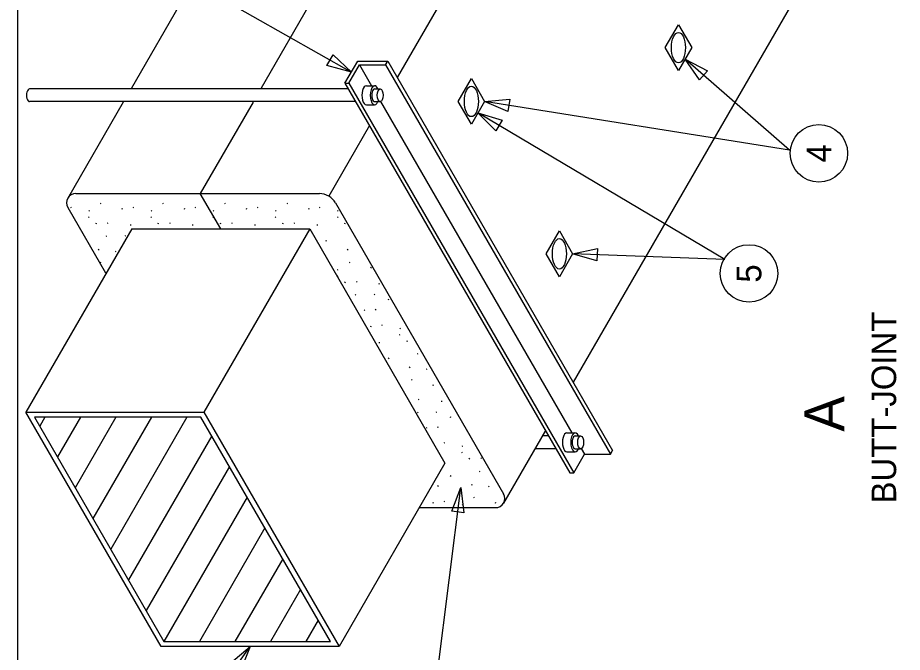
# Model space of a CAD drawing. Extents: x 10043 to 10176, y 9935 to 10141.
# Drawn here: x 10063.22 to 10087.2, y 9994.13 to 10011.34 of the extents above; entities that cross this region are included whole.
import ezdxf

# ---------------------------------------------------------------- set-up
doc = ezdxf.new("R2010")
doc.units = 0
for name, color, linetype in [('G-ANNO-SYMB', 7, 'Continuous'), ('G-DETL-GRID', 7, 'Continuous'), ('G-DETL-LINE', 7, 'Continuous'), ('G-DETL-TEXT', 7, 'Continuous')]:
    doc.layers.add(name, color=color, linetype=linetype)

msp = doc.modelspace()

# ---------------------------------------------------------------- linework, layer by layer
at = {"layer": 'G-ANNO-SYMB'}
for centre in [(10084.939, 10007.659), (10083.047, 10004.401)]:
    msp.add_circle(centre, 0.779, dxfattribs=at)
at = {"layer": 'G-DETL-GRID'}
msp.add_lwpolyline([(10063.221, 9977.047), (10063.221, 10026.189), (10108.721, 10026.189), (10108.721, 9977.047)], close=True, dxfattribs=at)
at = {"layer": 'G-DETL-LINE'}
for p, q in [((10081.619, 10023.762), (10073.509, 10009.715)), ((10081.619, 10023.762), (10073.509, 10009.715)), ((10073.488, 10015.774), (10069.822, 10009.425)), ((10073.488, 10015.774), (10069.822, 10009.425)), ((10069.649, 10015.222), (10066.302, 10009.425)), ((10069.649, 10015.222), (10066.302, 10009.425)), ((10086.286, 10015.314), (10078.281, 10001.45)), ((10086.286, 10015.314), (10078.281, 10001.45)), ((10072.093, 10009.557), (10072.442, 10010.161)), ((10072.093, 10009.557), (10072.442, 10010.161)), ((10072.442, 10010.161), (10073.252, 10010.161)), ((10072.442, 10010.161), (10073.252, 10010.161)), ((10073.192, 10010.057), (10073.252, 10010.161)), ((10073.192, 10010.057), (10073.252, 10010.161)), ((10073.252, 10010.161), (10079.349, 9999.601)), ((10073.252, 10010.161), (10079.349, 9999.601)), ((10072.197, 10009.557), (10072.486, 10010.057)), ((10072.197, 10009.557), (10072.486, 10010.057)), ((10072.486, 10010.057), (10073.192, 10010.057)), ((10072.486, 10010.057), (10072.812, 10009.492)), ((10072.486, 10010.057), (10073.192, 10010.057)), ((10072.486, 10010.057), (10072.812, 10009.492)), ((10073.192, 10010.057), (10079.289, 9999.497)), ((10073.192, 10010.057), (10079.289, 9999.497)), ((10072.18, 10009.406), (10063.542, 10009.406)), ((10072.18, 10009.406), (10063.542, 10009.406)), ((10072.093, 10009.557), (10078.19, 9998.997)), ((10072.093, 10009.557), (10072.197, 10009.557)), ((10072.093, 10009.557), (10078.19, 9998.997)), ((10072.093, 10009.557), (10072.197, 10009.557)), ((10072.197, 10009.557), (10078.294, 9998.997)), ((10072.197, 10009.557), (10078.294, 9998.997)), ((10072.673, 10009.492), (10072.898, 10009.492)), ((10072.673, 10009.492), (10072.898, 10009.492)), ((10072.898, 10009.406), (10073.048, 10009.406)), ((10072.898, 10009.406), (10073.048, 10009.406)), ((10072.379, 10009.061), (10063.542, 10009.061)), ((10072.379, 10009.061), (10063.542, 10009.061)), ((10066.081, 10009.042), (10064.57, 10006.425)), ((10066.081, 10009.042), (10064.57, 10006.425)), ((10069.601, 10009.042), (10068.171, 10006.565)), ((10069.601, 10009.042), (10068.171, 10006.565)), ((10072.673, 10008.974), (10072.898, 10008.974)), ((10072.673, 10008.974), (10072.898, 10008.974)), ((10072.898, 10009.061), (10073.048, 10009.061)), ((10072.898, 10009.061), (10073.048, 10009.061)), ((10073.06, 10009.063), (10078.246, 10000.079)), ((10073.06, 10009.063), (10078.246, 10000.079)), ((10072.755, 10008.41), (10071.652, 10006.498)), ((10072.755, 10008.41), (10071.652, 10006.498)), ((10064.796, 10006.565), (10071.402, 10006.565)), ((10064.796, 10006.565), (10071.402, 10006.565)), ((10068.724, 10005.606), (10068.171, 10006.565)), ((10068.724, 10005.606), (10068.171, 10006.565)), ((10065.468, 10006.293), (10065.486, 10006.305)), ((10065.468, 10006.293), (10065.486, 10006.305)), ((10067.154, 10006.293), (10067.172, 10006.305)), ((10067.154, 10006.293), (10067.172, 10006.305)), ((10068.84, 10006.293), (10068.858, 10006.305)), ((10068.84, 10006.293), (10068.858, 10006.305)), ((10070.526, 10006.293), (10070.544, 10006.305)), ((10070.526, 10006.293), (10070.544, 10006.305)), ((10071.835, 10006.315), (10076.39, 9998.425)), ((10071.835, 10006.315), (10076.39, 9998.425)), ((10064.579, 10006.19), (10065.602, 10004.418)), ((10064.579, 10006.19), (10065.602, 10004.418)), ((10064.662, 10006.186), (10064.68, 10006.198)), ((10064.662, 10006.186), (10064.68, 10006.198)), ((10065.148, 10006.092), (10065.166, 10006.104)), ((10065.148, 10006.092), (10065.166, 10006.104)), ((10066.071, 10006.143), (10066.044, 10006.155)), ((10066.071, 10006.143), (10066.044, 10006.155)), ((10066.349, 10006.186), (10066.367, 10006.198)), ((10066.349, 10006.186), (10066.367, 10006.198)), ((10066.835, 10006.092), (10066.853, 10006.104)), ((10066.835, 10006.092), (10066.853, 10006.104)), ((10067.757, 10006.143), (10067.73, 10006.155)), ((10067.757, 10006.143), (10067.73, 10006.155)), ((10068.035, 10006.186), (10068.053, 10006.198)), ((10068.035, 10006.186), (10068.053, 10006.198)), ((10068.521, 10006.092), (10068.539, 10006.104)), ((10068.521, 10006.092), (10068.539, 10006.104)), ((10069.443, 10006.143), (10069.417, 10006.155)), ((10069.443, 10006.143), (10069.417, 10006.155)), ((10069.721, 10006.186), (10069.739, 10006.198)), ((10069.721, 10006.186), (10069.739, 10006.198)), ((10070.207, 10006.092), (10070.225, 10006.104)), ((10070.207, 10006.092), (10070.225, 10006.104)), ((10071.13, 10006.143), (10071.103, 10006.155)), ((10071.13, 10006.143), (10071.103, 10006.155)), ((10071.407, 10006.186), (10071.425, 10006.198)), ((10071.407, 10006.186), (10071.425, 10006.198)), ((10071.894, 10006.092), (10071.911, 10006.104)), ((10071.894, 10006.092), (10071.911, 10006.104)), ((10065.141, 10005.921), (10065.159, 10005.933)), ((10065.141, 10005.921), (10065.159, 10005.933)), ((10065.657, 10005.763), (10065.675, 10005.775)), ((10065.657, 10005.763), (10065.675, 10005.775)), ((10066.828, 10005.921), (10066.846, 10005.933)), ((10066.828, 10005.921), (10066.846, 10005.933)), ((10067.343, 10005.763), (10067.361, 10005.775)), ((10067.343, 10005.763), (10067.361, 10005.775)), ((10068.514, 10005.921), (10068.532, 10005.933)), ((10068.514, 10005.921), (10068.532, 10005.933)), ((10069.029, 10005.763), (10069.047, 10005.775)), ((10069.029, 10005.763), (10069.047, 10005.775)), ((10070.2, 10005.921), (10070.218, 10005.933)), ((10070.2, 10005.921), (10070.218, 10005.933)), ((10070.716, 10005.763), (10070.734, 10005.775)), ((10070.716, 10005.763), (10070.734, 10005.775)), ((10071.887, 10005.921), (10071.905, 10005.933)), ((10071.887, 10005.921), (10071.905, 10005.933)), ((10066.311, 10005.606), (10063.442, 10000.638)), ((10066.311, 10005.606), (10063.442, 10000.638)), ((10065.364, 10005.744), (10065.337, 10005.756)), ((10065.364, 10005.744), (10065.337, 10005.756)), ((10066.269, 10005.716), (10066.296, 10005.719)), ((10066.269, 10005.716), (10066.296, 10005.719)), ((10066.311, 10005.606), (10071.137, 10005.606)), ((10066.311, 10005.606), (10071.137, 10005.606)), ((10067.05, 10005.744), (10067.023, 10005.756)), ((10067.05, 10005.744), (10067.023, 10005.756)), ((10067.955, 10005.716), (10067.982, 10005.719)), ((10067.955, 10005.716), (10067.982, 10005.719)), ((10071.137, 10005.606), (10068.268, 10000.638)), ((10071.137, 10005.606), (10068.268, 10000.638)), ((10068.736, 10005.744), (10068.709, 10005.756)), ((10068.736, 10005.744), (10068.709, 10005.756)), ((10069.642, 10005.716), (10069.669, 10005.719)), ((10069.642, 10005.716), (10069.669, 10005.719)), ((10070.423, 10005.744), (10070.396, 10005.756)), ((10070.423, 10005.744), (10070.396, 10005.756)), ((10071.137, 10005.606), (10074.802, 9999.258)), ((10071.137, 10005.606), (10074.802, 9999.258)), ((10071.328, 10005.716), (10071.355, 10005.719)), ((10071.328, 10005.716), (10071.355, 10005.719)), ((10072.109, 10005.744), (10072.082, 10005.756)), ((10072.109, 10005.744), (10072.082, 10005.756)), ((10065.624, 10005.408), (10065.642, 10005.42)), ((10065.624, 10005.408), (10065.642, 10005.42)), ((10066.136, 10005.42), (10066.154, 10005.432)), ((10066.136, 10005.42), (10066.154, 10005.432)), ((10071.6, 10005.277), (10071.573, 10005.289)), ((10071.6, 10005.277), (10071.573, 10005.289)), ((10065.433, 10005.034), (10065.406, 10005.046)), ((10065.433, 10005.034), (10065.406, 10005.046)), ((10072.178, 10005.034), (10072.151, 10005.046)), ((10072.178, 10005.034), (10072.151, 10005.046)), ((10065.87, 10004.994), (10065.888, 10005.006)), ((10065.87, 10004.994), (10065.888, 10005.006)), ((10065.468, 10004.698), (10065.486, 10004.71)), ((10065.468, 10004.698), (10065.486, 10004.71)), ((10072.213, 10004.698), (10072.231, 10004.71)), ((10072.213, 10004.698), (10072.231, 10004.71)), ((10071.887, 10004.327), (10071.905, 10004.339)), ((10071.887, 10004.327), (10071.905, 10004.339)), ((10071.894, 10004.497), (10071.911, 10004.509)), ((10071.894, 10004.497), (10071.911, 10004.509)), ((10072.816, 10004.548), (10072.789, 10004.56)), ((10072.816, 10004.548), (10072.789, 10004.56)), ((10072.109, 10004.15), (10072.082, 10004.162)), ((10072.109, 10004.15), (10072.082, 10004.162)), ((10072.402, 10004.168), (10072.42, 10004.18)), ((10072.402, 10004.168), (10072.42, 10004.18)), ((10073.014, 10004.122), (10073.041, 10004.125)), ((10073.014, 10004.122), (10073.041, 10004.125)), ((10072.37, 10003.814), (10072.388, 10003.826)), ((10072.37, 10003.814), (10072.388, 10003.826)), ((10072.881, 10003.825), (10072.899, 10003.837)), ((10072.881, 10003.825), (10072.899, 10003.837)), ((10073.287, 10003.682), (10073.26, 10003.694)), ((10073.287, 10003.682), (10073.26, 10003.694)), ((10072.615, 10003.4), (10072.633, 10003.412)), ((10072.615, 10003.4), (10072.633, 10003.412)), ((10072.939, 10003.409), (10072.912, 10003.421)), ((10072.939, 10003.409), (10072.912, 10003.421)), ((10072.816, 10002.954), (10072.789, 10002.966)), ((10072.816, 10002.954), (10072.789, 10002.966)), ((10073.094, 10002.998), (10073.112, 10003.009)), ((10073.094, 10002.998), (10073.112, 10003.009)), ((10073.58, 10002.903), (10073.598, 10002.915)), ((10073.58, 10002.903), (10073.598, 10002.915)), ((10073.573, 10002.732), (10073.591, 10002.744)), ((10073.573, 10002.732), (10073.591, 10002.744)), ((10073.014, 10002.528), (10073.041, 10002.531)), ((10073.014, 10002.528), (10073.041, 10002.531)), ((10073.795, 10002.555), (10073.768, 10002.567)), ((10073.795, 10002.555), (10073.768, 10002.567)), ((10074.056, 10002.22), (10074.074, 10002.232)), ((10074.056, 10002.22), (10074.074, 10002.232)), ((10073.287, 10002.088), (10073.26, 10002.1)), ((10073.287, 10002.088), (10073.26, 10002.1)), ((10073.864, 10001.845), (10073.837, 10001.857)), ((10073.864, 10001.845), (10073.837, 10001.857)), ((10074.301, 10001.805), (10074.319, 10001.817)), ((10074.301, 10001.805), (10074.319, 10001.817)), ((10073.899, 10001.51), (10073.917, 10001.522)), ((10073.899, 10001.51), (10073.917, 10001.522)), ((10074.502, 10001.36), (10074.475, 10001.372)), ((10074.502, 10001.36), (10074.475, 10001.372)), ((10074.088, 10000.98), (10074.106, 10000.992)), ((10074.088, 10000.98), (10074.106, 10000.992)), ((10074.701, 10000.933), (10074.728, 10000.936)), ((10074.701, 10000.933), (10074.728, 10000.936)), ((10063.959, 10000.502), (10063.818, 10000.258)), ((10064.921, 10000.502), (10064.299, 9999.424)), ((10065.884, 10000.502), (10064.78, 9998.591)), ((10066.846, 10000.502), (10065.261, 9997.758)), ((10067.808, 10000.502), (10065.743, 9996.924)), ((10074.056, 10000.625), (10074.074, 10000.637)), ((10074.056, 10000.625), (10074.074, 10000.637)), ((10074.567, 10000.637), (10074.585, 10000.649)), ((10074.567, 10000.637), (10074.585, 10000.649)), ((10074.973, 10000.494), (10074.946, 10000.506)), ((10074.973, 10000.494), (10074.946, 10000.506)), ((10074.301, 10000.211), (10074.319, 10000.223)), ((10074.301, 10000.211), (10074.319, 10000.223)), ((10074.625, 10000.221), (10074.598, 10000.233)), ((10074.625, 10000.221), (10074.598, 10000.233)), ((10077.527, 10000.144), (10076.39, 9998.174)), ((10077.527, 10000.144), (10076.39, 9998.174)), ((10078.107, 10000.079), (10078.332, 10000.079)), ((10078.107, 10000.079), (10078.332, 10000.079)), ((10068.48, 10000), (10066.224, 9996.091)), ((10074.78, 9999.809), (10074.798, 9999.821)), ((10074.78, 9999.809), (10074.798, 9999.821)), ((10077.615, 9999.993), (10077.44, 9999.993)), ((10077.615, 9999.993), (10077.44, 9999.993)), ((10078.332, 9999.993), (10078.482, 9999.993)), ((10078.332, 9999.993), (10078.482, 9999.993)), ((10075.259, 9999.544), (10075.277, 9999.556)), ((10075.259, 9999.544), (10075.277, 9999.556)), ((10075.266, 9999.714), (10075.284, 9999.726)), ((10075.266, 9999.714), (10075.284, 9999.726)), ((10077.814, 9999.648), (10077.241, 9999.648)), ((10077.814, 9999.648), (10077.241, 9999.648)), ((10078.107, 9999.562), (10078.332, 9999.562)), ((10078.107, 9999.562), (10078.332, 9999.562)), ((10078.332, 9999.648), (10078.482, 9999.648)), ((10078.332, 9999.648), (10078.482, 9999.648)), ((10078.494, 9999.65), (10078.583, 9999.497)), ((10078.494, 9999.65), (10078.583, 9999.497)), ((10079.289, 9999.497), (10079.349, 9999.601)), ((10079.289, 9999.497), (10079.349, 9999.601)), ((10075.481, 9999.367), (10075.454, 9999.379)), ((10075.481, 9999.367), (10075.454, 9999.379)), ((10075.775, 9999.385), (10075.793, 9999.397)), ((10075.775, 9999.385), (10075.793, 9999.397)), ((10078.294, 9998.997), (10078.583, 9999.497)), ((10078.294, 9998.997), (10078.583, 9999.497)), ((10078.583, 9999.497), (10079.289, 9999.497)), ((10078.583, 9999.497), (10079.289, 9999.497)), ((10068.961, 9999.166), (10066.705, 9995.258)), ((10074.802, 9999.258), (10071.934, 9994.289)), ((10074.802, 9999.258), (10071.934, 9994.289)), ((10074.973, 9998.899), (10074.946, 9998.911)), ((10074.973, 9998.899), (10074.946, 9998.911)), ((10075.742, 9999.031), (10075.76, 9999.043)), ((10075.742, 9999.031), (10075.76, 9999.043)), ((10078.19, 9998.997), (10078.294, 9998.997)), ((10078.19, 9998.997), (10078.294, 9998.997)), ((10078.19, 9998.997), (10078.294, 9998.997)), ((10078.19, 9998.997), (10078.294, 9998.997)), ((10074.625, 9998.626), (10074.598, 9998.638)), ((10074.625, 9998.626), (10074.598, 9998.638)), ((10075.55, 9998.656), (10075.523, 9998.668)), ((10075.55, 9998.656), (10075.523, 9998.668)), ((10075.987, 9998.617), (10076.005, 9998.629)), ((10075.987, 9998.617), (10076.005, 9998.629)), ((10069.442, 9998.333), (10067.186, 9994.424)), ((10075.585, 9998.321), (10075.603, 9998.333)), ((10075.585, 9998.321), (10075.603, 9998.333)), ((10074.502, 9998.171), (10074.475, 9998.183)), ((10074.502, 9998.171), (10074.475, 9998.183)), ((10074.78, 9998.215), (10074.798, 9998.226)), ((10074.78, 9998.215), (10074.798, 9998.226)), ((10075.266, 9998.12), (10075.284, 9998.132)), ((10075.266, 9998.12), (10075.284, 9998.132)), ((10076.189, 9998.171), (10076.162, 9998.183)), ((10076.189, 9998.171), (10076.162, 9998.183)), ((10074.105, 9998.05), (10076.174, 9998.05)), ((10074.105, 9998.05), (10076.174, 9998.05)), ((10069.924, 9997.5), (10068.148, 9994.424)), ((10070.405, 9996.666), (10069.11, 9994.424)), ((10070.886, 9995.833), (10070.073, 9994.424)), ((10071.367, 9995), (10071.035, 9994.424))]:
    msp.add_line(p, q, dxfattribs=at)
for points in [[(10081.133, 10009.901), (10080.775, 10010.523), (10081.133, 10011.144), (10081.492, 10010.523)], [(10081.133, 10009.901), (10080.775, 10010.523), (10081.133, 10011.144), (10081.492, 10010.523)], [(10075.52, 10008.444), (10075.161, 10009.065), (10075.52, 10009.686), (10075.879, 10009.065)], [(10075.52, 10008.444), (10075.161, 10009.065), (10075.52, 10009.686), (10075.879, 10009.065)], [(10077.906, 10004.311), (10077.547, 10004.933), (10077.906, 10005.554), (10078.264, 10004.933)], [(10077.906, 10004.311), (10077.547, 10004.933), (10077.906, 10005.554), (10078.264, 10004.933)], [(10067.108, 9994.289), (10063.442, 10000.638), (10068.268, 10000.638), (10071.934, 9994.289)], [(10067.108, 9994.289), (10063.442, 10000.638), (10068.268, 10000.638), (10071.934, 9994.289)], [(10067.186, 9994.424), (10071.699, 9994.424), (10068.19, 10000.502), (10063.677, 10000.502)], [(10067.186, 9994.424), (10071.699, 9994.424), (10068.19, 10000.502), (10063.677, 10000.502)]]:
    msp.add_lwpolyline(points, close=True, dxfattribs=at)
for centre, radius, start, end in [((10064.796, 10006.315), 0.25, 90, 210), ((10064.796, 10006.315), 0.25, 90, 210), ((10071.402, 10006.065), 0.5, 30, 90), ((10071.402, 10006.065), 0.5, 30, 90), ((10076.174, 9998.3), 0.25, 270, 30), ((10076.174, 9998.3), 0.25, 270, 30)]:
    msp.add_arc(centre, radius, start, end, dxfattribs=at)
for centre, major_axis in [((10081.133, 10010.523), (0, -0.413)), ((10081.133, 10010.523), (0, -0.413)), ((10073.048, 10009.233), (0, -0.173)), ((10073.048, 10009.233), (0, -0.173)), ((10075.52, 10009.065), (0, -0.413)), ((10075.52, 10009.065), (0, -0.413)), ((10077.906, 10004.933), (0, -0.413)), ((10077.906, 10004.933), (0, -0.413)), ((10078.482, 9999.821), (0, -0.173)), ((10078.482, 9999.821), (0, -0.173))]:
    msp.add_ellipse(centre, major_axis=major_axis, ratio=0.460797, dxfattribs=at)
for centre, major_axis, start_param, end_param in [((10063.541, 10009.233), (0, -0.173), 3.137491, 6.287287), ((10063.541, 10009.233), (0, -0.173), 3.137491, 6.287287), ((10072.673, 10009.233), (0, -0.259), 3.137491, 6.287287), ((10072.673, 10009.233), (0, -0.259), 3.137491, 6.287287), ((10072.898, 10009.233), (0, -0.259), 2.300516, 7.124262), ((10072.898, 10009.233), (0, -0.259), 2.300516, 7.124262), ((10072.898, 10009.233), (0, -0.173), 3.137491, 6.287287), ((10072.898, 10009.233), (0, -0.173), 3.137491, 6.287287), ((10078.107, 9999.821), (0, -0.259), 3.137491, 6.287287), ((10078.107, 9999.821), (0, -0.259), 3.137491, 6.287287), ((10078.332, 9999.821), (0, -0.259), 2.300516, 7.124262), ((10078.332, 9999.821), (0, -0.259), 2.300516, 7.124262), ((10078.332, 9999.821), (0, -0.173), 3.137491, 6.287287), ((10078.332, 9999.821), (0, -0.173), 3.137491, 6.287287)]:
    msp.add_ellipse(centre, major_axis=major_axis, ratio=0.460797, start_param=start_param, end_param=end_param, dxfattribs=at)
at = {"layer": 'G-DETL-TEXT'}
for p, q in [((10066.268, 10013.267), (10072.267, 10009.859)), ((10066.268, 10013.267), (10072.267, 10009.859)), ((10084.141, 10007.744), (10081.313, 10010.212)), ((10084.141, 10007.744), (10075.879, 10009.065)), ((10084.141, 10007.744), (10075.879, 10009.065)), ((10082.394, 10004.776), (10075.699, 10008.755)), ((10082.394, 10004.776), (10075.699, 10008.755)), ((10082.394, 10004.777), (10078.264, 10004.933)), ((10082.394, 10004.777), (10078.264, 10004.933)), ((10074.417, 9992.085), (10075.237, 9998.592)), ((10074.417, 9992.085), (10075.237, 9998.592)), ((10067.857, 9991.947), (10069.521, 9994.289))]:
    msp.add_line(p, q, dxfattribs=at)
for points in [[(10071.77, 10010.333), (10072.267, 10009.859), (10071.605, 10010.043)], [(10071.77, 10010.333), (10072.267, 10009.859), (10071.605, 10010.043)], [(10081.705, 10009.648), (10081.313, 10010.212), (10081.924, 10009.899)], [(10081.705, 10009.648), (10081.313, 10010.212), (10081.924, 10009.899)], [(10076.511, 10008.795), (10075.879, 10009.065), (10076.563, 10009.124)], [(10076.511, 10008.795), (10075.879, 10009.065), (10076.563, 10009.124)], [(10076.187, 10008.271), (10075.699, 10008.755), (10076.357, 10008.557)], [(10076.187, 10008.271), (10075.699, 10008.755), (10076.357, 10008.557)], [(10078.924, 10004.741), (10078.264, 10004.933), (10078.937, 10005.074)], [(10078.924, 10004.741), (10078.264, 10004.933), (10078.937, 10005.074)], [(10074.988, 9997.952), (10075.237, 9998.592), (10075.319, 9997.91)], [(10074.988, 9997.952), (10075.237, 9998.592), (10075.319, 9997.91)], [(10068.999, 9993.842), (10069.521, 9994.289), (10069.271, 9993.649)], [(10068.999, 9993.842), (10069.521, 9994.289), (10069.271, 9993.649)]]:
    msp.add_lwpolyline(points, close=True, dxfattribs=at)

# ---------------------------------------------------------------- texts
at = {"layer": 'G-ANNO-SYMB'}
for s, p in [('4', (10085.273, 10007.409)), ('5', (10083.38, 10004.151))]:
    msp.add_text(s, height=0.667, rotation=90, dxfattribs=at).set_placement(p)
at = {"layer": 'G-DETL-TEXT'}
for s, height, p in [('BUTT-JOINT', 0.6667, (10087.035, 9998.165)), ('A', 1.083, (10085.633, 10000.109))]:
    msp.add_text(s, height=height, rotation=90, dxfattribs=at).set_placement(p)

doc.saveas('drawing.dxf')
